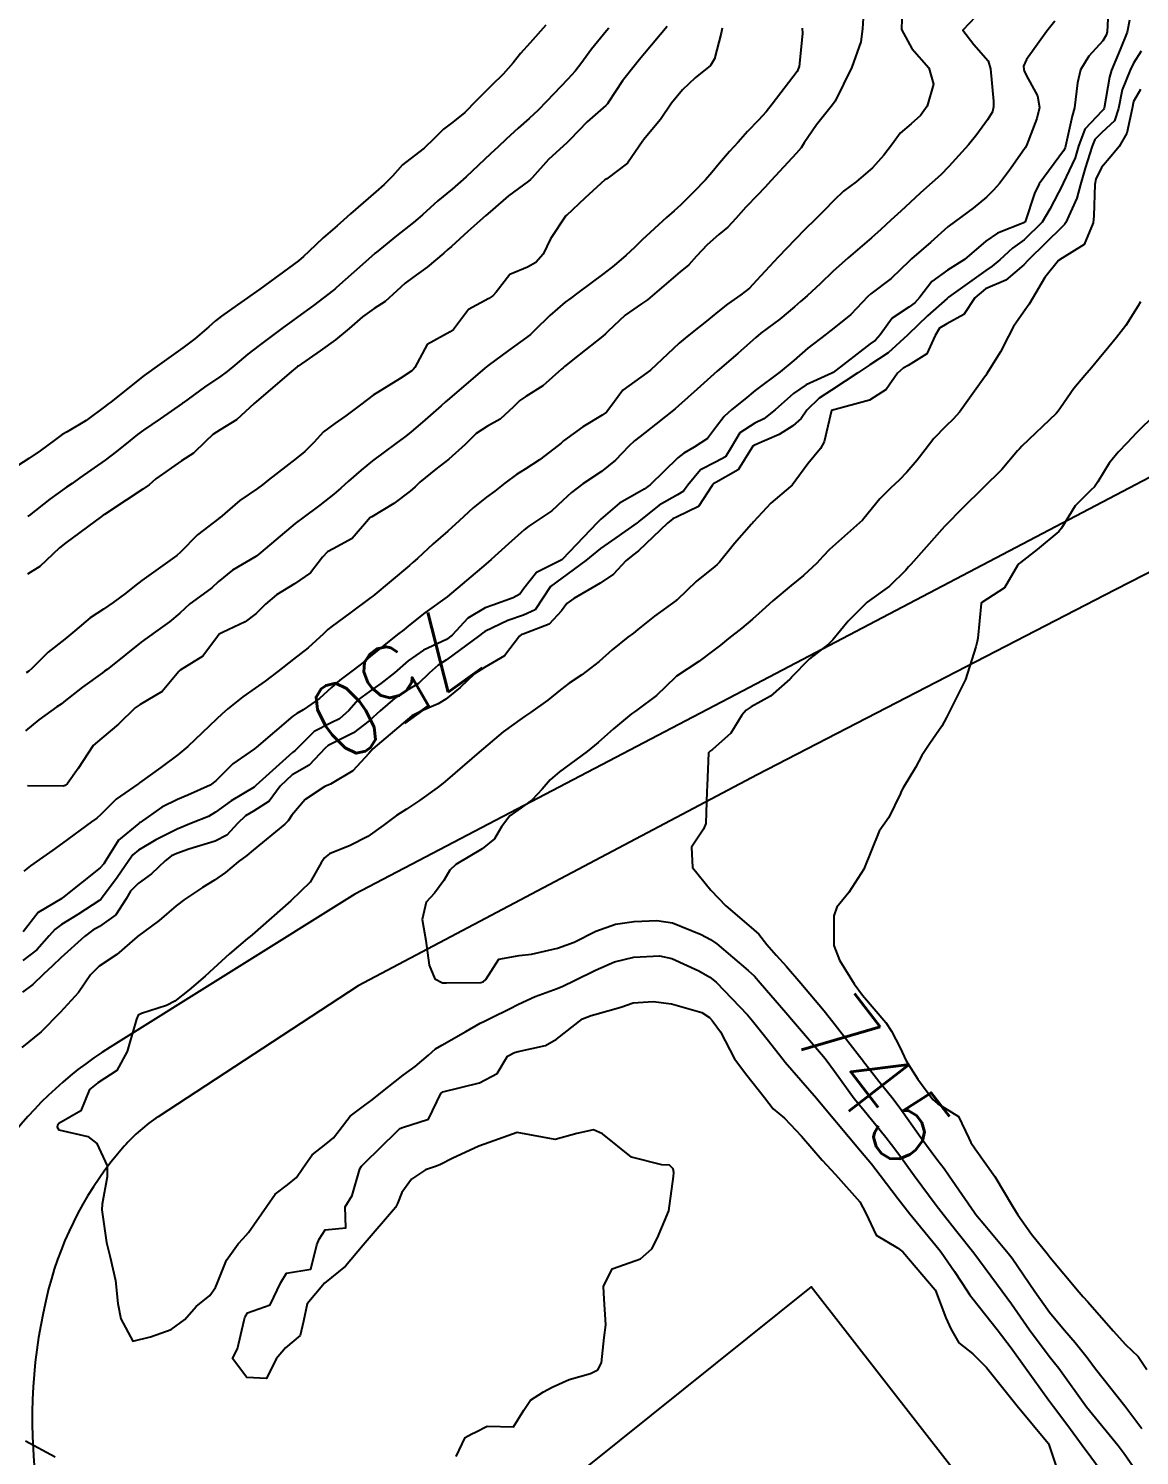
# Model space of a CAD drawing. Header units: metres. Extents: x 298520 to 308411, y 7433745 to 7450750.
# Drawn here: x 304382.5 to 304440.7, y 7439647.3 to 7439722 of the extents above; entities that cross this region are included whole.
import ezdxf
from ezdxf.enums import TextEntityAlignment as Align

# ---------------------------------------------------------------- set-up
doc = ezdxf.new("R2010")
doc.units = ezdxf.units.M
doc.header["$LTSCALE"] = 10
for name, color, linetype in [('Area Verde e Lazer', 94, 'Continuous'), ('Cotas', 45, 'Continuous'), ('Curvas de Nivel 1m', 11, 'Continuous'), ('Curvas de Nivel 5m', 15, 'Continuous'), ('Vias Primárias', 230, 'Continuous')]:
    doc.layers.add(name, color=color, linetype=linetype)
doc.styles.add('Style-STANDARD', font='STANDARD.shx')

msp = doc.modelspace()

# ---------------------------------------------------------------- linework, layer by layer
at = {"layer": 'Area Verde e Lazer'}
msp.add_lwpolyline([(304395.049, 7439633.321), (304417.309, 7439604.855), (304445.799, 7439627.397), (304423.456, 7439656.099)], close=True, dxfattribs=at)
at = {"layer": 'Curvas de Nivel 1m', "flags": 128}
for points, elevation in [([(304439.048, 7439723.528), (304438.952, 7439721.808), (304438.909, 7439721.641), (304438.738, 7439721.339), (304438.007, 7439720.54), (304437.558, 7439719.822), (304437.403, 7439719.137), (304437.246, 7439717.825), (304437.131, 7439717.391), (304436.784, 7439715.829), (304436.761, 7439715.74), (304436.67, 7439715.579), (304435.404, 7439713.849), (304435.147, 7439713.351), (304434.663, 7439711.859), (304434.623, 7439711.82), (304433.223, 7439711.268), (304432.613, 7439710.85), (304431.484, 7439709.897), (304430.597, 7439709.333), (304429.772, 7439708.737), (304429.148, 7439707.924), (304428.889, 7439707.617), (304428.575, 7439707.395), (304427.692, 7439706.812), (304427.062, 7439705.945), (304426.826, 7439705.672), (304426.548, 7439705.467), (304424.61, 7439703.979), (304424.532, 7439703.936), (304423.186, 7439703.333), (304422.522, 7439702.868), (304421.568, 7439702.014), (304420.977, 7439701.551), (304420.502, 7439701.313), (304419.724, 7439700.808), (304419.266, 7439700.042), (304418.964, 7439699.559), (304418.475, 7439699.286), (304417.66, 7439698.869), (304416.997, 7439698.065), (304416.769, 7439697.757), (304416.455, 7439697.572), (304415.498, 7439697.033), (304414.434, 7439696.169), (304414.394, 7439696.14), (304414.346, 7439696.101), (304413.225, 7439695.312), (304412.419, 7439694.749), (304411.661, 7439694.131), (304410.403, 7439693.205), (304409.797, 7439692.758), (304409.406, 7439692.16), (304408.997, 7439691.551), (304408.379, 7439691.261), (304407.563, 7439690.99), (304406.366, 7439690.404), (304406.238, 7439690.318), (304406.087, 7439690.194), (304404.35, 7439688.925), (304403.924, 7439688.648), (304403.444, 7439688.229), (304402.891, 7439687.679), (304402.33, 7439687.348), (304401.654, 7439686.919), (304400.875, 7439686.262), (304400.308, 7439685.73), (304399.478, 7439685.102), (304398.295, 7439684.518), (304398.148, 7439684.438), (304398.007, 7439684.293), (304397.166, 7439683.419), (304396.279, 7439682.899), (304395.64, 7439682.319), (304395.058, 7439681.531), (304394.253, 7439680.997), (304393.834, 7439680.759), (304393.402, 7439680.348), (304392.842, 7439679.749), (304392.234, 7439679.425), (304390.857, 7439679.009), (304390.227, 7439678.791), (304389.958, 7439678.66), (304389.621, 7439678.396), (304388.898, 7439677.718), (304388.205, 7439677.222), (304387.799, 7439676.814), (304387.571, 7439676.416), (304387.042, 7439675.569), (304386.181, 7439674.967), (304385.838, 7439674.775), (304385.39, 7439674.442), (304384.162, 7439673.32), (304383.712, 7439672.91), (304383.25, 7439672.469), (304382.693, 7439671.926), (304382.139, 7439671.522)], 749), ([(304440.131, 7439722.417), (304440.009, 7439721.797), (304439.647, 7439720.887), (304439.19, 7439719.805), (304439.082, 7439719.443), (304438.798, 7439717.809), (304438.772, 7439717.739), (304438.701, 7439717.665), (304437.797, 7439716.708), (304437.461, 7439715.822), (304437.276, 7439715.215), (304436.653, 7439713.877), (304436.632, 7439713.83), (304435.951, 7439712.523), (304435.547, 7439711.846), (304434.613, 7439710.915), (304433.994, 7439710.481), (304433.33, 7439709.873), (304432.942, 7439709.534), (304432.597, 7439709.317), (304430.65, 7439707.909), (304430.617, 7439707.875), (304430.582, 7439707.848), (304429.55, 7439706.939), (304428.554, 7439705.98), (304428.528, 7439705.956), (304428.504, 7439705.93), (304427.486, 7439704.998), (304426.537, 7439704.378), (304425.906, 7439703.959), (304424.524, 7439703.04), (304423.875, 7439702.63), (304423.237, 7439701.993), (304422.938, 7439701.564), (304422.5, 7439701.172), (304421.776, 7439700.729), (304420.485, 7439700.166), (304420.401, 7439700.114), (304420.35, 7439700.031), (304419.633, 7439698.877), (304418.465, 7439698.22), (304418.352, 7439698.163), (304418.272, 7439698.052), (304417.552, 7439696.954), (304416.438, 7439696.411), (304416.208, 7439696.302), (304415.938, 7439696.077), (304414.418, 7439694.629), (304414.12, 7439694.399), (304413.75, 7439694.107), (304413.104, 7439693.415), (304412.401, 7439692.933), (304411.021, 7439692.141), (304410.658, 7439691.877), (304410.383, 7439691.492), (304409.728, 7439690.801), (304408.365, 7439690.277), (304408.285, 7439690.25), (304408.185, 7439690.172), (304407.399, 7439689.133), (304406.346, 7439688.519), (304405.821, 7439688.198), (304405.066, 7439687.475), (304404.323, 7439686.862), (304403.921, 7439686.622), (304403.026, 7439686.233), (304402.546, 7439686.002), (304402.309, 7439685.803), (304400.501, 7439684.267), (304400.29, 7439684.025), (304399.445, 7439683.114), (304398.274, 7439682.414), (304398.186, 7439682.379), (304397.986, 7439682.293), (304396.947, 7439681.619), (304396.25, 7439680.788), (304396.055, 7439680.504), (304395.879, 7439680.315), (304394.229, 7439678.952), (304393.892, 7439678.677), (304393.447, 7439678.348), (304392.771, 7439677.798), (304392.208, 7439677.398), (304391.567, 7439677.005), (304390.623, 7439676.384), (304390.189, 7439676.041), (304389.297, 7439675.284), (304388.173, 7439674.441), (304388.16, 7439674.424), (304387.085, 7439673.499), (304386.157, 7439672.883), (304385.7, 7439672.437), (304385.078, 7439671.506), (304384.123, 7439670.46), (304383.128, 7439669.454), (304382.104, 7439668.619)], 748), ([(304432.055, 7439722.589), (304431.402, 7439721.9), (304431.982, 7439721.138), (304432.727, 7439720.292), (304432.856, 7439719.879), (304433.001, 7439718.172), (304433.013, 7439717.877), (304432.952, 7439717.624), (304432.693, 7439717.21), (304432.134, 7439716.435), (304431.701, 7439715.895), (304430.661, 7439714.755), (304430.241, 7439714.33), (304429.796, 7439713.919), (304429.186, 7439713.383), (304428.637, 7439712.879), (304428.149, 7439712.416), (304427.635, 7439711.94), (304427.103, 7439711.46), (304426.614, 7439711.024), (304425.394, 7439709.968), (304424.596, 7439709.253), (304423.942, 7439708.633), (304423.252, 7439707.993), (304422.891, 7439707.684), (304422.574, 7439707.412), (304421.809, 7439706.767), (304420.821, 7439706.026), (304420.551, 7439705.811), (304419.615, 7439704.967), (304418.533, 7439704.05), (304417.48, 7439703.104), (304416.515, 7439702.229), (304416.334, 7439702.073), (304415.324, 7439701.264), (304414.491, 7439700.626), (304414.203, 7439700.387), (304413.91, 7439700.106), (304413.199, 7439699.389), (304412.47, 7439698.791), (304411.5, 7439698.134), (304410.904, 7439697.696), (304410.45, 7439697.268), (304409.864, 7439696.733), (304409.029, 7439696.164), (304408.672, 7439695.926), (304408.429, 7439695.73), (304407.607, 7439694.992), (304406.699, 7439694.187), (304406.549, 7439694.051), (304406.41, 7439693.935), (304404.393, 7439692.22), (304403.225, 7439691.386), (304402.37, 7439690.708), (304402.112, 7439690.499), (304401.791, 7439690.249), (304400.351, 7439689.097), (304399.908, 7439688.714), (304399.327, 7439688.28), (304398.759, 7439687.863), (304398.331, 7439687.473), (304397.71, 7439686.908), (304396.853, 7439686.305), (304396.511, 7439686.108), (304396.31, 7439685.973), (304394.386, 7439684.339), (304394.292, 7439684.273), (304393.156, 7439683.479), (304392.275, 7439682.583), (304391.984, 7439682.364), (304390.81, 7439681.836), (304390.261, 7439681.619), (304389.438, 7439681.215), (304388.313, 7439680.409), (304388.268, 7439680.384), (304388.242, 7439680.365), (304387.169, 7439679.486), (304386.511, 7439678.427), (304386.404, 7439678.244), (304386.219, 7439678.043), (304384.246, 7439676.459), (304384.219, 7439676.443), (304384.202, 7439676.432), (304382.97, 7439675.693), (304382.176, 7439674.691)], 751), ([(304428.201, 7439722.485), (304428.191, 7439721.936), (304428.733, 7439720.935), (304429.62, 7439719.921), (304429.864, 7439719.068), (304429.525, 7439717.922), (304429.184, 7439717.436), (304428.689, 7439717), (304428.114, 7439716.503), (304427.71, 7439715.94), (304427.265, 7439715.346), (304426.66, 7439714.687), (304425.82, 7439713.962), (304425.155, 7439713.462), (304424.638, 7439712.986), (304424.149, 7439712.466), (304423.673, 7439711.989), (304423.136, 7439711.477), (304422.612, 7439710.939), (304421.735, 7439710.013), (304420.59, 7439708.785), (304420.225, 7439708.395), (304419.777, 7439708.038), (304419.074, 7439707.547), (304418.569, 7439707.149), (304417.967, 7439706.651), (304417.231, 7439706.063), (304416.85, 7439705.767), (304416.547, 7439705.506), (304415.035, 7439704.092), (304414.529, 7439703.727), (304413.592, 7439703.04), (304412.918, 7439702.116), (304412.731, 7439701.896), (304412.507, 7439701.733), (304411.5, 7439701.133), (304410.486, 7439700.386), (304410.36, 7439700.276), (304410.205, 7439700.153), (304409.231, 7439699.407), (304408.47, 7439698.902), (304408.016, 7439698.626), (304407.415, 7439698.18), (304406.883, 7439697.76), (304406.452, 7439697.436), (304405.753, 7439696.891), (304405.022, 7439696.211), (304404.427, 7439695.664), (304403.652, 7439694.996), (304402.843, 7439694.236), (304402.611, 7439694.038), (304402.409, 7439693.874), (304400.503, 7439692.268), (304400.442, 7439692.219), (304400.392, 7439692.182), (304399.284, 7439691.376), (304398.369, 7439690.688), (304398.147, 7439690.512), (304397.914, 7439690.294), (304397.103, 7439689.555), (304396.349, 7439688.964), (304395.513, 7439688.322), (304394.855, 7439687.813), (304394.329, 7439687.441), (304393.687, 7439686.982), (304392.903, 7439686.354), (304392.587, 7439686.08), (304392.308, 7439685.823), (304390.802, 7439684.382), (304390.289, 7439683.955), (304389.385, 7439683.296), (304388.274, 7439682.478), (304388.236, 7439682.448), (304388.183, 7439682.411), (304387.057, 7439681.626), (304386.249, 7439680.836), (304386.038, 7439680.641), (304385.757, 7439680.437), (304384.232, 7439679.324), (304383.733, 7439678.96), (304383.042, 7439678.472), (304382.563, 7439678.133), (304382.217, 7439677.868)], 752), ([(304426.179, 7439722.531), (304426.136, 7439721.959), (304426.057, 7439721.281), (304425.587, 7439719.967), (304424.705, 7439718.185), (304424.566, 7439717.981), (304423.731, 7439716.946), (304423.092, 7439715.996), (304422.929, 7439715.739), (304422.667, 7439715.431), (304421.354, 7439714.019), (304421.022, 7439713.65), (304420.641, 7439713.264), (304420.036, 7439712.631), (304419.518, 7439712.041), (304419.085, 7439711.578), (304418.614, 7439711.19), (304418.003, 7439710.662), (304417.453, 7439710.061), (304417.047, 7439709.617), (304416.595, 7439709.24), (304415.248, 7439708.09), (304414.89, 7439707.783), (304414.575, 7439707.571), (304413.709, 7439706.966), (304412.808, 7439706.117), (304412.681, 7439705.99), (304412.551, 7439705.881), (304411.304, 7439704.902), (304410.534, 7439704.282), (304410.462, 7439704.223), (304410.385, 7439704.151), (304409.405, 7439703.281), (304408.518, 7439702.721), (304408.191, 7439702.498), (304407.858, 7439702.177), (304407.162, 7439701.524), (304406.497, 7439701.159), (304405.916, 7439700.774), (304405.337, 7439700.207), (304404.475, 7439699.433), (304403.789, 7439698.908), (304402.966, 7439698.235), (304402.706, 7439697.991), (304402.456, 7439697.761), (304401.593, 7439697.105), (304400.435, 7439696.421), (304400.345, 7439696.36), (304400.273, 7439696.272), (304399.42, 7439695.283), (304398.417, 7439694.747), (304398.123, 7439694.586), (304397.863, 7439694.295), (304397.226, 7439693.48), (304396.399, 7439692.907), (304395.455, 7439692.324), (304394.874, 7439691.844), (304394.378, 7439691.355), (304393.805, 7439690.912), (304392.623, 7439690.357), (304392.453, 7439690.268), (304392.361, 7439690.144), (304391.594, 7439689.124), (304390.409, 7439688.379), (304390.372, 7439688.351), (304390.342, 7439688.319), (304389.46, 7439687.264), (304388.316, 7439686.588), (304388.2, 7439686.525), (304388.051, 7439686.413), (304387.174, 7439685.552), (304386.297, 7439684.833), (304385.843, 7439684.437), (304385.068, 7439683.235), (304384.509, 7439682.456), (304384.385, 7439682.345), (304384.271, 7439682.304), (304382.414, 7439682.335)], 753), ([(304409.554, 7439722.158), (304408.734, 7439721.229), (304408.236, 7439720.667), (304407.844, 7439720.179), (304407.315, 7439719.586), (304406.711, 7439718.998), (304405.912, 7439718.202), (304405.311, 7439717.593), (304404.686, 7439717.075), (304404.197, 7439716.708), (304403.708, 7439716.23), (304403.187, 7439715.716), (304402.664, 7439715.314), (304402.058, 7439714.847), (304401.527, 7439714.251), (304401.093, 7439713.811), (304400.645, 7439713.434), (304399.333, 7439712.279), (304398.967, 7439711.946), (304398.623, 7439711.656), (304397.888, 7439711.023), (304397.142, 7439710.305), (304396.867, 7439710.041), (304396.598, 7439709.826), (304394.583, 7439708.34), (304393.41, 7439707.512), (304392.561, 7439706.913), (304392.248, 7439706.673), (304391.905, 7439706.366), (304391.18, 7439705.74), (304390.542, 7439705.268), (304389.32, 7439704.398), (304388.527, 7439703.808), (304387.742, 7439703.196), (304386.764, 7439702.427), (304386.622, 7439702.318), (304386.51, 7439702.23), (304385.485, 7439701.458), (304384.489, 7439700.863), (304384.231, 7439700.718), (304383.866, 7439700.466), (304383.075, 7439699.876), (304382.473, 7439699.468), (304381.877, 7439699.078)], 758), ([(304422.98, 7439721.998), (304423.01, 7439721.727), (304422.832, 7439719.999), (304422.72, 7439719.733), (304421.419, 7439718.019), (304421.093, 7439717.628), (304420.69, 7439717.181), (304420.129, 7439716.587), (304419.625, 7439716.04), (304419.177, 7439715.536), (304418.662, 7439714.933), (304418.261, 7439714.45), (304417.918, 7439714.057), (304417.3, 7439713.407), (304416.633, 7439712.757), (304416.273, 7439712.43), (304415.884, 7439712.081), (304414.611, 7439710.911), (304414.194, 7439710.517), (304413.76, 7439710.108), (304413.135, 7439709.577), (304412.593, 7439709.154), (304411.229, 7439708.14), (304410.859, 7439707.866), (304410.575, 7439707.649), (304409.77, 7439706.953), (304408.963, 7439706.166), (304408.751, 7439705.968), (304408.549, 7439705.807), (304407.607, 7439705.115), (304406.534, 7439704.331), (304406.356, 7439704.193), (304404.517, 7439702.606), (304404.309, 7439702.428), (304404.072, 7439702.224), (304403.245, 7439701.489), (304402.492, 7439700.854), (304402.15, 7439700.583), (304401.702, 7439700.252), (304400.474, 7439699.341), (304399.885, 7439698.86), (304399.228, 7439698.282), (304398.821, 7439697.923), (304398.453, 7439697.602), (304397.719, 7439697.022), (304396.754, 7439696.307), (304396.569, 7439696.172), (304396.43, 7439696.064), (304394.63, 7439694.551), (304394.413, 7439694.375), (304394.394, 7439694.359), (304394.359, 7439694.341), (304393.14, 7439693.618), (304392.399, 7439693.01), (304392.059, 7439692.701), (304391.611, 7439692.368), (304390.908, 7439691.852), (304390.378, 7439691.373), (304389.844, 7439690.915), (304389.119, 7439690.399), (304388.357, 7439689.843), (304387.56, 7439689.209), (304386.582, 7439688.428), (304386.442, 7439688.328), (304386.34, 7439688.254), (304385.283, 7439687.492), (304384.317, 7439686.735), (304384.164, 7439686.613), (304383.946, 7439686.464), (304382.999, 7439685.78), (304382.3, 7439685.208)], 754), ([(304415.917, 7439722.082), (304414.729, 7439720.671), (304414.469, 7439720.359), (304414.256, 7439720.105), (304413.58, 7439719.245), (304412.839, 7439718.119), (304412.781, 7439718.04), (304412.701, 7439717.961), (304411.725, 7439717.092), (304410.808, 7439716.148), (304410.672, 7439716.02), (304409.7, 7439715.122), (304408.834, 7439714.168), (304408.748, 7439714.073), (304408.651, 7439713.998), (304407.608, 7439713.216), (304406.635, 7439712.39), (304406.412, 7439712.193), (304405.477, 7439711.351), (304404.608, 7439710.578), (304404.419, 7439710.408), (304404.207, 7439710.224), (304403.337, 7439709.491), (304402.59, 7439708.947), (304402.185, 7439708.646), (304401.758, 7439708.248), (304401.136, 7439707.692), (304400.569, 7439707.319), (304399.949, 7439706.883), (304399.259, 7439706.279), (304398.547, 7439705.688), (304397.732, 7439705.107), (304396.586, 7439704.309), (304396.556, 7439704.286), (304396.532, 7439704.265), (304396.238, 7439704.023), (304394.515, 7439702.542), (304394.404, 7439702.451), (304394.283, 7439702.342), (304393.354, 7439701.497), (304392.492, 7439700.961), (304392.123, 7439700.729), (304391.739, 7439700.367), (304391.106, 7439699.745), (304390.473, 7439699.341), (304389.131, 7439698.4), (304388.772, 7439698.092), (304388.455, 7439697.87), (304387.574, 7439697.291), (304386.435, 7439696.541), (304386.369, 7439696.496), (304386.277, 7439696.432), (304384.419, 7439695.051), (304384.084, 7439694.795), (304383.733, 7439694.467), (304383.059, 7439693.821), (304382.402, 7439693.405)], 756), ([(304412.857, 7439722.004), (304412.74, 7439721.867), (304411.955, 7439720.904), (304411.384, 7439720.133), (304411.098, 7439719.758), (304410.715, 7439719.332), (304409.595, 7439718.157), (304409.152, 7439717.71), (304408.69, 7439717.28), (304408.1, 7439716.757), (304407.481, 7439716.182), (304407.064, 7439715.791), (304406.665, 7439715.417), (304405.377, 7439714.209), (304404.646, 7439713.574), (304403.908, 7439712.959), (304403.101, 7439712.235), (304402.853, 7439712.014), (304402.627, 7439711.827), (304401.736, 7439711.129), (304400.673, 7439710.259), (304400.635, 7439710.227), (304400.602, 7439710.2), (304399.947, 7439709.621), (304398.584, 7439708.42), (304398.517, 7439708.358), (304398.433, 7439708.291), (304397.39, 7439707.483), (304396.561, 7439706.878), (304396.232, 7439706.641), (304395.802, 7439706.321), (304394.543, 7439705.382), (304393.955, 7439704.929), (304393.272, 7439704.353), (304392.868, 7439704.019), (304392.527, 7439703.773), (304391.687, 7439703.202), (304390.555, 7439702.38), (304390.529, 7439702.363), (304390.512, 7439702.348), (304389.36, 7439701.538), (304388.491, 7439700.952), (304388.174, 7439700.726), (304387.789, 7439700.417), (304387.066, 7439699.835), (304386.472, 7439699.387), (304385.157, 7439698.45), (304384.751, 7439698.163), (304384.455, 7439697.961), (304383.577, 7439697.337), (304382.501, 7439696.479), (304382.465, 7439696.447), (304382.432, 7439696.426)], 757), ([(304440.733, 7439720.793), (304440.345, 7439720.175), (304440.163, 7439719.796), (304439.741, 7439718.771), (304439.546, 7439717.802), (304439.343, 7439717.154), (304438.684, 7439716.532), (304438.318, 7439716.174), (304438.17, 7439715.815), (304437.812, 7439714.668), (304437.559, 7439713.821), (304437.365, 7439713.1), (304436.798, 7439711.828), (304436.726, 7439711.724), (304436.621, 7439711.616), (304434.827, 7439709.857), (304434.6, 7439709.604), (304433.648, 7439708.813), (304432.588, 7439708.35), (304432.028, 7439707.888), (304431.451, 7439707.016), (304430.562, 7439706.52), (304430.184, 7439706.289), (304429.947, 7439705.916), (304429.521, 7439704.942), (304428.537, 7439704.334), (304428.268, 7439704.2), (304427.977, 7439703.936), (304427.386, 7439703.079), (304426.519, 7439702.518), (304424.513, 7439701.98), (304424.13, 7439700.341), (304423.939, 7439699.985), (304423.276, 7439699.19), (304422.464, 7439698.081), (304422.379, 7439698.001), (304421.336, 7439697.131), (304420.435, 7439696.159), (304420.38, 7439696.085), (304420.33, 7439696.031), (304419.443, 7439695.019), (304418.648, 7439694.048), (304418.538, 7439693.922), (304418.411, 7439693.813), (304417.436, 7439693.026), (304416.442, 7439692.07), (304416.416, 7439692.046), (304416.392, 7439692.031), (304415.251, 7439691.216), (304414.369, 7439690.507), (304414.147, 7439690.321), (304413.86, 7439690.105), (304413.027, 7439689.442), (304412.35, 7439688.837), (304411.435, 7439688.134), (304410.78, 7439687.7), (304410.331, 7439687.354), (304409.665, 7439686.815), (304408.746, 7439686.166), (304408.484, 7439685.995), (304408.31, 7439685.877), (304407.324, 7439685.158), (304406.294, 7439684.289), (304406.182, 7439684.192), (304404.276, 7439682.564), (304404.09, 7439682.407), (304403.863, 7439682.224), (304402.942, 7439681.554), (304402.256, 7439681.112), (304401.729, 7439680.77), (304401.044, 7439680.258), (304400.237, 7439679.677), (304399.306, 7439679.206), (304398.228, 7439678.777), (304397.956, 7439678.562), (304397.796, 7439678.294), (304397.216, 7439677.291), (304396.193, 7439676.31), (304394.175, 7439674.535), (304394.068, 7439674.447), (304393.932, 7439674.342), (304392.988, 7439673.529), (304392.157, 7439672.767), (304391.713, 7439672.367), (304390.877, 7439671.644), (304390.133, 7439671.056), (304389.693, 7439670.831), (304388.384, 7439670.407), (304388.21, 7439670.321), (304388.12, 7439670.113), (304387.731, 7439668.789), (304387.62, 7439668.415), (304387.088, 7439667.425), (304386.086, 7439666.77), (304385.65, 7439666.436), (304385.205, 7439665.303), (304384.056, 7439664.656), (304383.977, 7439664.538), (304383.963, 7439664.461), (304384.052, 7439664.322), (304385.572, 7439663.961), (304386.045, 7439663.603), (304386.575, 7439662.425), (304386.589, 7439661.86), (304386.311, 7439660.427), (304386.3, 7439660.127), (304386.543, 7439658.424), (304386.744, 7439657.654), (304387.021, 7439656.419), (304387.139, 7439655.224), (304387.293, 7439654.416), (304387.921, 7439653.253), (304388.845, 7439653.479), (304389.928, 7439653.87), (304390.655, 7439654.379), (304391.244, 7439655.07), (304391.952, 7439655.634), (304392.262, 7439656.053), (304392.371, 7439656.356), (304392.832, 7439657.493), (304393.446, 7439658.345), (304393.702, 7439658.627), (304393.989, 7439658.941), (304394.944, 7439660.326), (304395.38, 7439660.952), (304396.02, 7439661.437), (304396.502, 7439661.829), (304396.823, 7439662.302), (304397.322, 7439663.015), (304398.046, 7439663.585), (304398.437, 7439663.898), (304398.73, 7439664.283), (304399.315, 7439665.027), (304400.073, 7439665.607), (304400.459, 7439665.883), (304400.907, 7439666.258), (304402.092, 7439667.173), (304402.707, 7439667.624), (304403.414, 7439668.227), (304403.78, 7439668.55), (304404.108, 7439668.749), (304405.373, 7439669.459), (304406.12, 7439669.894), (304406.317, 7439669.992), (304406.695, 7439670.184), (304407.646, 7439670.659), (304408.134, 7439670.897), (304409.007, 7439671.294), (304410.146, 7439671.719), (304410.452, 7439671.842), (304411.064, 7439672.136), (304412.159, 7439672.679), (304413.161, 7439673.112), (304414.166, 7439673.359), (304415.512, 7439673.425), (304416.165, 7439673.288), (304417.577, 7439672.637), (304418.155, 7439672.305), (304418.474, 7439672.047), (304420.127, 7439670.333), (304420.389, 7439670.026), (304421.158, 7439669.059), (304421.988, 7439668.002), (304422.101, 7439667.864), (304423.731, 7439665.983), (304424.069, 7439665.576), (304425.413, 7439663.966), (304426.046, 7439663.224), (304426.62, 7439662.533), (304427.073, 7439661.944), (304428.015, 7439660.704), (304428.631, 7439659.924), (304429.986, 7439658.262), (304430.144, 7439658.067), (304430.266, 7439657.906), (304430.968, 7439656.895), (304431.626, 7439655.885), (304431.755, 7439655.687), (304431.949, 7439655.443), (304433.203, 7439653.867), (304433.923, 7439652.902), (304434.688, 7439651.852), (304435.888, 7439650.186), (304436.145, 7439649.836), (304436.892, 7439648.843), (304437.648, 7439647.813), (304437.737, 7439647.687), (304437.86, 7439647.525), (304439.143, 7439645.797)], 747), ([(304440.713, 7439718.793), (304440.338, 7439718.162), (304440.262, 7439717.794), (304439.984, 7439716.496), (304439.589, 7439715.801), (304439.178, 7439715.295), (304438.662, 7439714.705), (304438.372, 7439714.097), (304438.317, 7439713.813), (304438.262, 7439712.18), (304438.231, 7439711.814), (304437.764, 7439710.666), (304436.604, 7439709.967), (304436.409, 7439709.833), (304435.69, 7439708.939), (304435.046, 7439707.853), (304434.877, 7439707.557), (304434.572, 7439707.13), (304434.052, 7439706.374), (304433.793, 7439705.868), (304433.366, 7439705.05), (304432.642, 7439703.879), (304432.596, 7439703.815), (304432.531, 7439703.721), (304431.234, 7439701.899), (304430.889, 7439701.523), (304430.502, 7439701.17), (304429.886, 7439700.522), (304429.419, 7439699.921), (304429.013, 7439699.389), (304428.471, 7439698.757), (304428.067, 7439698.334), (304427.634, 7439697.938), (304427.044, 7439697.354), (304426.443, 7439696.598), (304426.143, 7439696.248), (304425.837, 7439695.959), (304424.42, 7439694.71), (304424.065, 7439694.335), (304423.754, 7439693.987), (304423.056, 7439693.344), (304422.401, 7439692.816), (304421.443, 7439692.014), (304420.894, 7439691.513), (304420.378, 7439691.054), (304419.82, 7439690.587), (304419.132, 7439690.042), (304418.706, 7439689.7), (304418.357, 7439689.424), (304417.568, 7439688.841), (304416.41, 7439688.069), (304416.369, 7439688.043), (304416.342, 7439688.012), (304415.356, 7439687.056), (304414.316, 7439686.291), (304414.203, 7439686.212), (304414.052, 7439686.103), (304413.096, 7439685.321), (304412.298, 7439684.604), (304411.719, 7439684.129), (304410.282, 7439683.058), (304409.793, 7439682.64), (304409.36, 7439682.159), (304408.839, 7439681.589), (304408.258, 7439681.182), (304407.669, 7439680.759), (304407.229, 7439680.18), (304406.871, 7439679.549), (304406.231, 7439679.035), (304404.85, 7439678.211), (304404.525, 7439677.908), (304404.21, 7439677.372), (304403.718, 7439676.707), (304403.298, 7439676.229), (304403.085, 7439675.33), (304403.28, 7439674.229), (304403.448, 7439672.939), (304403.747, 7439672.224), (304404.15, 7439672.018), (304404.357, 7439672.01), (304406.151, 7439672.032), (304406.277, 7439672.063), (304406.42, 7439672.187), (304407.09, 7439673.254), (304408.166, 7439673.447), (304408.814, 7439673.516), (304410.17, 7439673.828), (304411.035, 7439674.137), (304412.179, 7439674.711), (304413.207, 7439675.085), (304414.184, 7439675.224), (304415.372, 7439675.27), (304416.184, 7439675.149), (304417.686, 7439674.547), (304418.175, 7439674.288), (304418.507, 7439674.047), (304420.159, 7439672.657), (304420.486, 7439672.355), (304420.792, 7439672.02), (304422.13, 7439670.463), (304422.525, 7439669.996), (304424.105, 7439668.161), (304424.249, 7439667.979), (304424.674, 7439667.395), (304425.716, 7439665.964), (304426.068, 7439665.514), (304426.775, 7439664.664), (304427.361, 7439663.94), (304427.666, 7439663.552), (304428.044, 7439663.041), (304428.847, 7439661.922), (304430.01, 7439660.37), (304430.372, 7439659.904), (304431.092, 7439658.992), (304431.983, 7439657.88), (304433.468, 7439655.865), (304433.946, 7439655.202), (304434.896, 7439653.85), (304435.919, 7439652.464), (304436.201, 7439652.121), (304436.43, 7439651.832), (304437.883, 7439649.81), (304439.536, 7439647.793), (304439.857, 7439647.367), (304440.954, 7439645.773)], 746), ([(304441.467, 7439701.776), (304440.493, 7439700.813), (304440, 7439700.283), (304439.54, 7439699.799), (304439.059, 7439699.222), (304438.467, 7439698.252), (304438.293, 7439697.984), (304438.113, 7439697.814), (304437.284, 7439696.989), (304436.568, 7439695.829), (304436.431, 7439695.653), (304435.286, 7439694.712), (304434.415, 7439694.027), (304434.326, 7439693.948), (304434.272, 7439693.861), (304433.582, 7439692.688), (304432.393, 7439691.92), (304432.359, 7439691.881), (304432.183, 7439690.065), (304432.149, 7439689.883), (304432.077, 7439689.601), (304431.54, 7439687.892), (304431.136, 7439687.092), (304430.552, 7439685.906), (304430.308, 7439685.45), (304429.668, 7439684.547), (304429.252, 7439683.92), (304428.915, 7439683.296), (304428.276, 7439682.227), (304428.171, 7439682.034), (304428.131, 7439681.931), (304427.52, 7439680.671), (304427.021, 7439679.948), (304426.223, 7439677.96), (304425.421, 7439676.751), (304424.806, 7439675.974), (304424.64, 7439675.524), (304424.645, 7439673.975), (304424.932, 7439673.206), (304425.709, 7439671.964), (304426.144, 7439671.361), (304427.365, 7439669.941), (304427.672, 7439669.49), (304428.11, 7439668.602), (304428.432, 7439667.927), (304429.047, 7439666.962), (304429.82, 7439665.913), (304430.071, 7439665.694), (304431.181, 7439665.01), (304431.719, 7439663.885), (304431.824, 7439663.657), (304432.047, 7439663.317), (304433.08, 7439661.87), (304434.01, 7439660.324), (304434.277, 7439659.857), (304434.993, 7439658.85), (304435.812, 7439657.842), (304435.98, 7439657.632), (304437.498, 7439655.817), (304437.707, 7439655.57), (304437.948, 7439655.303), (304439.268, 7439653.797), (304439.926, 7439653.069), (304440.587, 7439652.447), (304441.03, 7439651.773)], 744), ([(304404.86, 7439647.203), (304405.33, 7439648.205), (304405.673, 7439648.394), (304405.866, 7439648.491), (304406.48, 7439648.802), (304407.869, 7439648.773), (304408.411, 7439649.632), (304408.76, 7439650.161), (304409.439, 7439650.605), (304409.893, 7439650.846), (304410.788, 7439651.248), (304411.904, 7439651.553), (304412.28, 7439651.743), (304412.467, 7439652.114), (304412.605, 7439653.434), (304412.709, 7439654.112), (304412.62, 7439655.446), (304412.57, 7439656.114), (304413.038, 7439657.044), (304413.976, 7439657.376), (304414.512, 7439657.56), (304415.113, 7439658.089), (304415.404, 7439658.67), (304416.003, 7439660.08), (304416.24, 7439661.867), (304416.254, 7439662.077), (304416.223, 7439662.266), (304416.037, 7439662.464), (304415.64, 7439662.481), (304414.041, 7439662.881), (304412.53, 7439664.115), (304412.055, 7439664.32), (304411.177, 7439664.133), (304410.05, 7439663.817), (304408.053, 7439664.17), (304406.584, 7439663.648), (304406.046, 7439663.457), (304404.646, 7439662.818), (304404.036, 7439662.499), (304403.835, 7439662.422), (304403.246, 7439662.228), (304402.526, 7439661.734), (304402.015, 7439661.028), (304401.795, 7439660.455), (304401.678, 7439660.245), (304399.983, 7439658.27), (304399.072, 7439657.179), (304397.963, 7439656.29), (304397.048, 7439655.197), (304396.868, 7439654.301), (304396.689, 7439653.539), (304395.919, 7439652.9), (304395.44, 7439652.317), (304394.924, 7439651.298), (304393.898, 7439651.355), (304393.139, 7439652.348), (304393.41, 7439652.853), (304393.754, 7439654.342), (304393.785, 7439654.492), (304393.939, 7439654.73), (304395.115, 7439655.152), (304395.685, 7439656.314), (304395.968, 7439656.812), (304397.248, 7439657.02), (304397.564, 7439658.294), (304397.692, 7439658.587), (304397.991, 7439659.083), (304399.084, 7439659.187), (304399.054, 7439660.279), (304399.412, 7439660.876), (304399.822, 7439662.272), (304399.894, 7439662.412), (304400.036, 7439662.556), (304401.766, 7439664.244), (304401.917, 7439664.38), (304402.056, 7439664.442), (304403.415, 7439664.874), (304404.06, 7439666.22), (304404.168, 7439666.303), (304406.082, 7439666.778), (304407.001, 7439667.269), (304407.548, 7439668.176), (304407.908, 7439668.369), (304408.105, 7439668.415), (304409.535, 7439668.729), (304410.112, 7439669.068), (304411.484, 7439670.13), (304411.94, 7439670.308), (304412.126, 7439670.355), (304413.493, 7439670.745), (304414.136, 7439670.963), (304415.183, 7439671.038), (304416.135, 7439670.907), (304417.721, 7439670.462), (304418.125, 7439670.202), (304418.277, 7439670.048), (304418.706, 7439669.456), (304419.434, 7439668.037), (304420.09, 7439667.181), (304421.014, 7439666.016), (304421.473, 7439665.415), (304422.062, 7439664.923), (304422.948, 7439663.991), (304424.04, 7439662.732), (304424.733, 7439661.973), (304426.012, 7439660.538), (304426.319, 7439659.955), (304426.853, 7439658.808), (304427.985, 7439658.138), (304428.259, 7439657.927), (304429.953, 7439655.933), (304429.964, 7439655.91), (304430.504, 7439654.467), (304430.772, 7439653.897), (304431.199, 7439653.164), (304431.92, 7439652.582), (304432.637, 7439651.873), (304433.89, 7439650.299), (304434.251, 7439649.856), (304435.864, 7439647.906), (304435.893, 7439647.869), (304435.908, 7439647.839), (304436.388, 7439646.372)], 748), ([(304382.295, 7439648.039), (304383.85, 7439647.2)], 748)]:
    msp.add_lwpolyline(points, dxfattribs=dict(at, elevation=elevation))
at = {"layer": 'Curvas de Nivel 5m', "flags": 128}
for points, elevation in [([(304436.214, 7439722.375), (304435.797, 7439721.844), (304434.728, 7439720.355), (304434.571, 7439720.015), (304434.589, 7439719.861), (304434.62, 7439719.759), (304434.72, 7439719.54), (304435.319, 7439718.461), (304435.41, 7439717.849), (304435.272, 7439717.274), (304434.732, 7439715.859), (304434.672, 7439715.742), (304433.897, 7439714.631), (304433.323, 7439713.873), (304433.012, 7439713.511), (304432.642, 7439713.161), (304431.943, 7439712.581), (304431.008, 7439711.904), (304430.62, 7439711.594), (304429.732, 7439710.799), (304428.715, 7439709.929), (304428.657, 7439709.874), (304428.602, 7439709.818), (304427.643, 7439708.888), (304426.584, 7439708.094), (304426.428, 7439707.952), (304425.527, 7439707.007), (304424.557, 7439706.227), (304424.417, 7439706.119), (304424.237, 7439705.983), (304423.288, 7439705.25), (304422.539, 7439704.6), (304421.836, 7439704.01), (304420.523, 7439703.026), (304419.978, 7439702.575), (304419.294, 7439702.042), (304418.89, 7439701.663), (304418.499, 7439701.136), (304418.024, 7439700.52), (304417.333, 7439700.061), (304416.794, 7439699.752), (304416.477, 7439699.501), (304415.023, 7439698.092), (304414.7, 7439697.855), (304414.457, 7439697.716), (304413.42, 7439697.138), (304412.435, 7439696.287), (304412.351, 7439696.204), (304412.267, 7439696.122), (304410.413, 7439694.185), (304410.396, 7439694.168), (304410.352, 7439694.151), (304409.076, 7439693.493), (304408.398, 7439692.663), (304408.2, 7439692.367), (304407.842, 7439692.176), (304406.788, 7439691.785), (304406.385, 7439691.642), (304405.464, 7439691.116), (304404.66, 7439690.216), (304404.361, 7439689.985), (304403.155, 7439689.432), (304402.349, 7439688.868), (304401.626, 7439688.251), (304400.907, 7439687.689), (304400.328, 7439687.276), (304399.748, 7439686.849), (304399.23, 7439686.281), (304398.754, 7439685.84), (304398.306, 7439685.619), (304397.424, 7439685.176), (304396.548, 7439684.307), (304396.42, 7439684.181), (304396.291, 7439684.079), (304394.363, 7439682.339), (304394.317, 7439682.294), (304394.272, 7439682.259), (304393.073, 7439681.54), (304392.252, 7439680.947), (304391.887, 7439680.727), (304391.006, 7439680.379), (304390.24, 7439680.063), (304389.132, 7439679.503), (304388.228, 7439678.966), (304387.929, 7439678.71), (304387.707, 7439678.415), (304387.1, 7439677.53), (304386.291, 7439676.429), (304386.25, 7439676.382), (304386.202, 7439676.341), (304385.037, 7439675.6), (304384.182, 7439675.068), (304383.833, 7439674.808), (304383.534, 7439674.466), (304382.889, 7439673.75), (304382.16, 7439673.182)], 750), ([(304418.791, 7439722.001), (304418.74, 7439721.739), (304418.392, 7439720.388), (304418.18, 7439720.055), (304417.383, 7439719.396), (304416.71, 7439718.774), (304416.148, 7439718.078), (304415.56, 7439717.217), (304414.674, 7439716.161), (304414.647, 7439716.127), (304414.63, 7439716.1), (304413.841, 7439714.929), (304412.752, 7439714.119), (304412.688, 7439714.084), (304412.652, 7439714.054), (304411.604, 7439713.097), (304410.633, 7439712.199), (304410.608, 7439712.176), (304410.581, 7439712.151), (304409.806, 7439710.967), (304409.416, 7439710.162), (304409.04, 7439709.724), (304408.596, 7439709.491), (304407.67, 7439709.101), (304406.954, 7439708.186), (304406.788, 7439707.979), (304406.578, 7439707.844), (304405.506, 7439707.268), (304404.714, 7439706.218), (304404.552, 7439706.096), (304403.347, 7439705.43), (304402.703, 7439704.238), (304402.631, 7439704.14), (304402.531, 7439704.06), (304401.931, 7439703.653), (304400.518, 7439702.78), (304399.851, 7439702.277), (304399.086, 7439701.702), (304398.498, 7439701.299), (304397.92, 7439700.867), (304397.41, 7439700.301), (304396.942, 7439699.841), (304396.475, 7439699.471), (304395.013, 7439698.332), (304394.71, 7439698.086), (304394.456, 7439697.903), (304393.529, 7439697.267), (304392.476, 7439696.36), (304392.452, 7439696.341), (304392.433, 7439696.327), (304391.315, 7439695.48), (304390.415, 7439694.556), (304390.228, 7439694.383), (304388.4, 7439693.082), (304388.018, 7439692.792), (304387.562, 7439692.418), (304386.888, 7439691.922), (304386.38, 7439691.582), (304385.689, 7439691.125), (304384.892, 7439690.452), (304384.358, 7439690.016), (304383.494, 7439689.326), (304382.635, 7439688.477), (304382.479, 7439688.341), (304382.339, 7439688.242)], 755), ([(304440.7, 7439707.67), (304440.578, 7439707.463), (304439.931, 7439706.427), (304439.451, 7439705.801), (304439.04, 7439705.313), (304438.542, 7439704.708), (304438.137, 7439704.214), (304437.794, 7439703.817), (304437.211, 7439703.135), (304436.507, 7439702.12), (304436.387, 7439701.949), (304436.284, 7439701.833), (304434.485, 7439700.111), (304434.365, 7439699.981), (304434.269, 7439699.862), (304433.451, 7439698.892), (304432.463, 7439697.926), (304432.411, 7439697.881), (304431.428, 7439696.915), (304430.433, 7439695.91), (304429.503, 7439694.838), (304428.67, 7439693.927), (304428.55, 7439693.79), (304428.41, 7439693.626), (304427.552, 7439692.787), (304426.393, 7439691.95), (304425.386, 7439690.957), (304424.597, 7439689.976), (304424.361, 7439689.742), (304423.368, 7439688.974), (304422.407, 7439687.999), (304422.382, 7439687.96), (304422.342, 7439687.919), (304421.322, 7439687.021), (304420.319, 7439686.468), (304420.051, 7439686.298), (304419.828, 7439686.035), (304419.254, 7439685.09), (304418.295, 7439684.235), (304418.183, 7439684.162), (304418.077, 7439684.052), (304418.001, 7439682.327), (304417.998, 7439682.053), (304417.939, 7439680.362), (304417.817, 7439680.054), (304417.18, 7439679.114), (304417.234, 7439678.06), (304418.205, 7439676.87), (304418.991, 7439676.042), (304420.183, 7439675.012), (304420.711, 7439674.555), (304421.139, 7439674.016), (304421.615, 7439673.455), (304422.162, 7439672.869), (304422.92, 7439671.992), (304424.131, 7439670.543), (304424.588, 7439669.975), (304426.104, 7439668.02), (304426.131, 7439667.987), (304426.151, 7439667.959), (304427.006, 7439666.866), (304427.748, 7439665.935), (304427.893, 7439665.754), (304428.069, 7439665.521), (304429.193, 7439663.919), (304430.042, 7439662.776), (304430.42, 7439662.288), (304430.687, 7439661.9), (304432.005, 7439659.987), (304432.084, 7439659.879), (304432.55, 7439659.322), (304433.775, 7439657.862), (304433.979, 7439657.588), (304435.164, 7439655.848), (304435.942, 7439654.765), (304436.362, 7439654.259), (304436.732, 7439653.828), (304437.29, 7439653.183), (304437.919, 7439652.389), (304438.357, 7439651.806), (304439.884, 7439649.861), (304439.942, 7439649.789), (304440.78, 7439648.684)], 745)]:
    msp.add_lwpolyline(points, dxfattribs=dict(at, elevation=elevation))
at = {"layer": 'Vias Primárias'}
for points in [[(304472.813, 7439712.041), (304462.709, 7439702.519), (304459.531, 7439701.21), (304442.207, 7439699.021), (304419.855, 7439687.291), (304399.548, 7439676.662), (304386.743, 7439668.653, 0.103388), (304380.827, 7439662.974, 0.112089), (304378.87, 7439658.024, 0.021961), (304378.079, 7439650.82, 0.072562), (304378.591, 7439644.39, 0.022269), (304380.454, 7439637.631), (304385.202, 7439626.835), (304388.695, 7439619.739), (304391.907, 7439613.929, -0.015133), (304393.534, 7439610.763, -0.195795), (304393.673, 7439608.346, -0.090016), (304391.393, 7439604.256, -0.112647), (304388.318, 7439601.878, -0.070435), (304378.778, 7439598.996, -0.029389), (304373.845, 7439598.531, -0.222668), (304366.922, 7439601.483, -2.235736)], [(304476.992, 7439688.653), (304469.661, 7439693.67), (304462.744, 7439696.971), (304449.447, 7439695.666), (304443.912, 7439694.905), (304439.38, 7439692.594), (304420.621, 7439682.908), (304399.726, 7439671.853), (304389.256, 7439665.001, 0.067241), (304387.47, 7439663.455, 0.118387), (304383.516, 7439655.991, 0.095508), (304382.885, 7439645.657, 0.052159), (304384.573, 7439638.563, 0.04173), (304390.797, 7439624.676), (304397.162, 7439613.44), (304406.429, 7439600.064), (304418.153, 7439583.511), (304426.017, 7439571.927), (304433.204, 7439562.673), (304436.741, 7439557.559)]]:
    msp.add_lwpolyline(points, format="xyb", dxfattribs=at)

# ---------------------------------------------------------------- texts
at = {"layer": 'Cotas', "style": 'Style-STANDARD'}
for s, rotation, p in [('750', 215.58221, (304401.621, 7439687.687, 750)), ('745', 307.67199, (304426.724, 7439666.888, 745))]:
    msp.add_text(s, height=4, rotation=rotation, dxfattribs=at).set_placement(p, align=Align.MIDDLE_CENTER)

doc.saveas('drawing.dxf')
